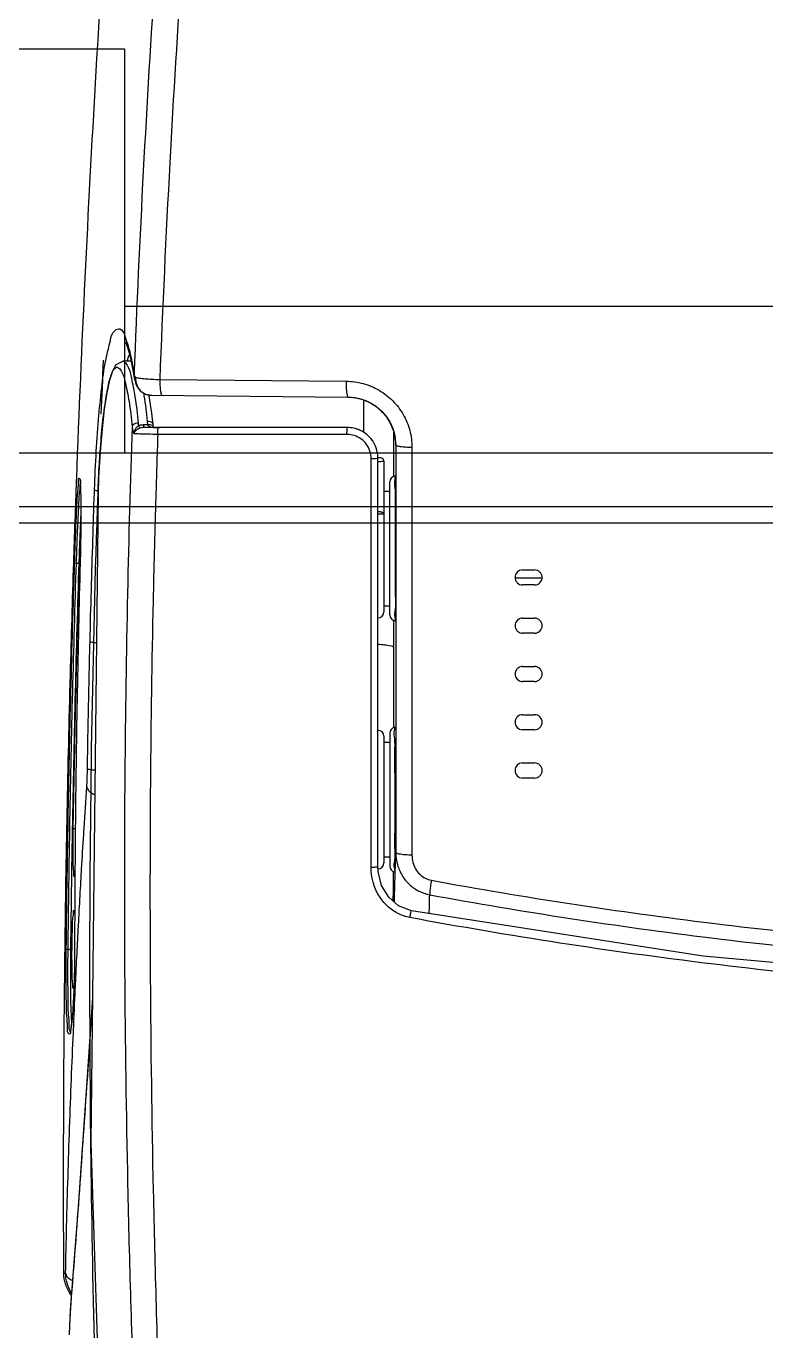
# Model space of a CAD drawing. Header units: millimetres. Extents: x 238075 to 303070, y -258150 to -205841.
# Drawn here: x 249551.3 to 249674, y -239091 to -238874.8 of the extents above; entities that cross this region are included whole.
import ezdxf

# ---------------------------------------------------------------- set-up
doc = ezdxf.new("R2010")
doc.units = ezdxf.units.MM
doc.header["$LTSCALE"] = 200
for name, color, linetype in [('L4', 4, 'Continuous'), ('아파트', 253, 'Continuous'), ('헤드반경1', 1, 'Continuous')]:
    doc.layers.add(name, color=color, linetype=linetype)

# ---------------------------------------------------------------- blocks, each defined once
blk = doc.blocks.new('A$C221D5E5E')
at = {"layer": '헤드반경1'}
blk.add_circle((0, 0), 2600, dxfattribs=at)

msp = doc.modelspace()

# ---------------------------------------------------------------- linework, layer by layer
at = {"layer": 'L4'}
for p, q in [((249487.64, -238878.57), (249567.64, -238878.57)), ((249567.64, -238878.57), (249567.64, -238945.57, 0)), ((249981.14, -238921.22), (249567.64, -238921.22)), ((249567.89, -238927.25), (249567.82, -238927.16)), ((249567.82, -238927.16), (249567.86, -238927.24)), ((249567.86, -238927.24), (249568.08, -238927.8)), ((249568.08, -238927.8), (249568.37, -238928.78)), ((249567.42, -238930.33), (249566.22, -238930.93)), ((249567.41, -238930.33), (249567.42, -238930.33)), ((249568.73, -238930.33), (249567.41, -238930.33)), ((249568.37, -238928.78), (249568.69, -238930.13)), ((249568.69, -238930.13), (249569.02, -238931.82)), ((249565.63, -238931.96), (249565.15, -238933.46)), ((249566.22, -238930.93), (249565.63, -238931.96)), ((249569.02, -238931.82), (249569.22, -238933.06)), ((249569.22, -238932.56), (249569.22, -238933.06)), ((249565.15, -238933.46), (249564.7, -238935.55)), ((249569.22, -238933.06), (249569.67, -238934.43)), ((249569.67, -238934.43), (249570.25, -238935.2)), ((249573.49, -238933.35), (249604.37, -238933.62)), ((249564.7, -238935.55), (249564.29, -238938.25)), ((249570.25, -238935.2), (249571.14, -238935.76)), ((249571.14, -238935.76), (249572.16, -238935.96)), ((249571.75, -238936.03), (249571.72, -238935.88)), ((249572.17, -238938.92), (249571.75, -238936.03)), ((249572.16, -238935.96), (249604.69, -238936.25)), ((249564.29, -238938.25), (249563.92, -238941.54)), ((249572.39, -238940.85), (249572.17, -238938.92)), ((249570.78, -238940.88), (249570.78, -238941.32)), ((249571.49, -238940.88), (249570.78, -238940.88)), ((249604.64, -238941.32), (249570.78, -238941.32)), ((249572.46, -238941.2), (249572.39, -238940.85)), ((249572.5, -238941.24), (249572.45, -238941.22)), ((249572.48, -238941.25), (249572.46, -238941.19)), ((249572.46, -238941.2), (249572.46, -238941.19)), ((249572.83, -238941.29), (249572.5, -238941.24)), ((249573.34, -238941.31), (249572.83, -238941.29)), ((249573.5, -238941.31), (249573.34, -238941.31)), ((249573.5, -238941.31), (249573.49, -238941.31)), ((249604.81, -238941.32), (249604.64, -238941.32)), ((249605.1, -238941.34), (249604.81, -238941.32)), ((249605.38, -238941.37), (249605.1, -238941.34)), ((249605.66, -238941.42), (249605.38, -238941.37)), ((249563.92, -238941.54), (249563.6, -238945.35)), ((249604.53, -238942.44), (249573.15, -238942.44)), ((249605.93, -238941.48), (249605.66, -238941.42)), ((249606.18, -238941.56), (249605.93, -238941.48)), ((249606.43, -238941.65), (249606.18, -238941.56)), ((249606.67, -238941.75), (249606.43, -238941.65)), ((249606.89, -238941.85), (249606.67, -238941.75)), ((249607.1, -238941.96), (249606.89, -238941.85)), ((249607.3, -238942.08), (249607.1, -238941.96)), ((249607.49, -238942.21), (249607.3, -238942.08)), ((249607.65, -238942.33), (249607.49, -238942.21)), ((249607.81, -238942.45), (249607.65, -238942.33)), ((249607.94, -238942.56), (249607.81, -238942.45)), ((249608.04, -238942.65), (249607.94, -238942.56)), ((249608.12, -238942.73), (249608.04, -238942.65)), ((249608.17, -238942.78), (249608.12, -238942.73)), ((249608.17, -238942.78), (249608.22, -238942.83)), ((249608.22, -238942.83), (249608.24, -238942.85)), ((250126.17, -238945.57, 0), (249435.37, -238945.57, 0)), ((249563.6, -238945.35), (249563.35, -238949.59)), ((249612.56, -238944.16), (249612.56, -238944.24)), ((249612.61, -238944.24), (249612.56, -238944.24)), ((249610.14, -238946.32), (249609.64, -238946.32)), ((249609.64, -239014.02), (249609.64, -238946.32)), ((249610.64, -238946.82), (249610.64, -238971.84)), ((249560.23, -238949.81), (249560.24, -238949.83)), ((249560.24, -238949.83), (249560.25, -238949.89)), ((249560.25, -238949.89), (249560.26, -238949.99)), ((249560.26, -238949.99), (249560.28, -238950.12)), ((249563.35, -238949.59), (249563.25, -238952.2)), ((249560.28, -238950.12), (249560.29, -238950.29)), ((249560.29, -238950.29), (249560.3, -238950.5)), ((249560.3, -238950.5), (249560.32, -238950.75)), ((249560.32, -238950.75), (249560.33, -238951.03)), ((249560.33, -238951.03), (249560.35, -238951.36)), ((249560.35, -238951.36), (249560.36, -238951.74)), ((249560.36, -238951.74), (249560.37, -238952.15)), ((249560.37, -238952.15), (249560.38, -238952.62)), ((249563.25, -238952.2), (249562.06, -239059.76)), ((249563.25, -238952.2), (249563.25, -238952.21)), ((249610.64, -238951.84), (249611.64, -238951.84)), ((249611.64, -238972.35), (249611.64, -238950.32)), ((249435.37, -238954.37), (250126.17, -238954.37)), ((249560.38, -238952.62), (249560.39, -238953.69)), ((249560.39, -238953.69), (249560.4, -238954.96)), ((249560.4, -238954.96), (249560.4, -238956.41)), ((249560.4, -238956.41), (249560.4, -238958.05)), ((250126.17, -238957.17), (249435.37, -238957.17)), ((249560.4, -238958.05), (249560.37, -238959.85)), ((249560.37, -238959.85), (249560.34, -238961.78)), ((249560.34, -238961.78), (249560.29, -238963.75)), ((249559.37, -238963.75), (249559.67, -238963.76)), ((249559.67, -238963.76), (249560.07, -238963.76)), ((249560.2, -238963.76), (249560.29, -238963.76)), ((249633.64, -238964.89), (249635.64, -238964.89)), ((249636.86, -238966.24), (249632.42, -238966.24)), ((249635.64, -238967.39), (249633.64, -238967.39)), ((249610.64, -238970.84), (249611.64, -238970.84)), ((249610.64, -238970.84), (249611.64, -238970.84)), ((249633.64, -238972.89), (249635.64, -238972.89)), ((249635.64, -238975.39), (249633.64, -238975.39)), ((249633.64, -238980.89), (249635.64, -238980.89)), ((249635.64, -238983.39), (249633.64, -238983.39)), ((249633.64, -238988.89), (249635.64, -238988.89)), ((249610.64, -238992.46), (249610.64, -239013.46)), ((249611.64, -238991.93), (249611.64, -239013.99)), ((249635.64, -238991.39), (249633.64, -238991.39)), ((249610.64, -238993.46), (249611.64, -238993.46)), ((249633.64, -238996.89), (249635.64, -238996.89)), ((249635.64, -238999.39), (249633.64, -238999.39)), ((249559.14, -239007.76), (249559.49, -239007.76)), ((249610.64, -239012.46), (249611.64, -239012.46)), ((249610.64, -239012.46), (249611.64, -239012.46)), ((249609.68, -239014.87), (249609.64, -239014.02)), ((249610.27, -239017.2), (249609.68, -239014.87)), ((249611.44, -239019.14), (249610.27, -239017.2)), ((249613.09, -239020.55), (249611.44, -239019.14)), ((249615.03, -239021.34), (249613.09, -239020.55)), ((249615.24, -239021.38), (249615.03, -239021.34)), ((249663.6, -239028.88), (249615.24, -239021.38)), ((249557.99, -239027.76), (249558.29, -239027.76)), ((249558.29, -239027.76), (249558.7, -239027.76)), ((249559.37, -239027.76), (249559.37, -239028.27)), ((249559.35, -239029.94), (249559.33, -239031.54)), ((249559.37, -239028.27), (249559.35, -239029.94)), ((249714.04, -239033.52), (249663.6, -239028.88)), ((249559.33, -239031.54), (249559.29, -239033.06)), ((249559.29, -239033.06), (249559.24, -239034.48)), ((249559.18, -239035.78), (249559.12, -239036.96)), ((249559.24, -239034.48), (249559.18, -239035.78)), ((249562.33, -239035.77), (249561.29, -239051.3)), ((249559.05, -239038), (249558.98, -239038.92)), ((249559.12, -239036.96), (249559.05, -239038)), ((249558.76, -239040.87), (249558.69, -239041.25)), ((249558.83, -239040.35), (249558.76, -239040.87)), ((249558.91, -239039.7), (249558.83, -239040.35)), ((249558.98, -239038.92), (249558.91, -239039.7)), ((249558.63, -239041.51), (249558.62, -239041.54)), ((249558.69, -239041.25), (249558.63, -239041.51)), ((249561.29, -239051.3), (249559.94, -239070.46)), ((249562.06, -239059.76), (249565.69, -239169.74)), ((249559.94, -239070.46), (249558.65, -239087.58)), ((249558.65, -239087.58), (249558.5, -239090.28)), ((249558.73, -239086.56), (249558.73, -239086.47)), ((249558.5, -239090.28), (249558.46, -239091.6))]:
    msp.add_line(p, q, dxfattribs=at)
for points in [[(249562.9, -238883.25), (249564.83, -238850.26), (249567.28, -238817.3), (249570.25, -238784.39)], [(249572.9, -238863.29), (249572.15, -238874.42), (249571.47, -238885.55), (249570.87, -238896.68)], [(249577.19, -238864.02), (249576.43, -238875.16), (249575.75, -238886.31), (249575.15, -238897.47)], [(249559.72, -238949.79), (249560.54, -238927.6), (249561.6, -238905.41), (249562.9, -238883.25)], [(249570.87, -238896.68), (249570.27, -238907.9), (249569.74, -238919.12), (249569.31, -238930.34)], [(249575.15, -238897.47), (249574.5, -238909.43), (249573.95, -238921.39), (249573.49, -238933.35)], [(249565.3, -238926.87), (249565.43, -238926.25), (249565.55, -238925.59), (249566.07, -238925.2)], [(249566.07, -238925.2), (249566.31, -238925.01), (249566.63, -238924.89), (249566.88, -238924.94)], [(249566.88, -238924.94), (249567.31, -238925.02), (249567.52, -238925.6), (249567.71, -238926.12)], [(249567.71, -238926.12), (249568.05, -238927.09), (249568.28, -238927.83), (249568.5, -238928.71)], [(249564.58, -238929.89), (249564.79, -238928.89), (249565.07, -238927.92), (249565.3, -238926.87)], [(249563.8, -238939.11), (249563.92, -238936.13), (249564.04, -238933.14), (249564.16, -238930.16)], [(249563.94, -238934.09), (249564.1, -238932.68), (249564.28, -238931.25), (249564.58, -238929.89)], [(249567.42, -238930.33), (249567.71, -238930.38), (249567.91, -238930.69), (249568.07, -238930.94)], [(249568.1, -238930.33), (249568.15, -238930.14), (249568.2, -238929.95), (249568.25, -238929.76)], [(249568.25, -238929.76), (249568.3, -238929.59), (249568.34, -238929.42), (249568.39, -238929.25)], [(249568.5, -238928.71), (249568.61, -238929.16), (249568.71, -238929.61), (249568.8, -238930.07)], [(249568.8, -238930.07), (249568.81, -238930.16), (249568.83, -238930.25), (249568.85, -238930.34)], [(249568.85, -238930.34), (249568.99, -238931.07), (249569.11, -238931.81), (249569.22, -238932.56)], [(249569.31, -238930.34), (249569.28, -238931.08), (249569.25, -238931.82), (249569.22, -238932.56)], [(249565, -238934.17), (249565.16, -238933.45), (249565.34, -238932.73), (249565.66, -238932.08)], [(249565.66, -238932.08), (249565.82, -238931.77), (249566.02, -238931.31), (249566.37, -238931.3)], [(249566.37, -238931.3), (249566.43, -238931.3), (249566.49, -238931.32), (249566.54, -238931.34)], [(249566.54, -238931.34), (249566.77, -238931.46), (249566.94, -238931.68), (249567.08, -238931.9)], [(249567.08, -238931.9), (249567.46, -238932.46), (249567.62, -238933.15), (249567.77, -238933.82)], [(249568.07, -238930.94), (249568.46, -238931.54), (249568.63, -238932.26), (249568.76, -238932.95)], [(249569.22, -238932.56), (249569.25, -238932.63), (249569.28, -238932.71), (249569.33, -238932.78)], [(249563.4, -238939.29), (249563.55, -238937.55), (249563.73, -238935.83), (249563.94, -238934.09)], [(249564.41, -238937.46), (249564.57, -238936.36), (249564.76, -238935.26), (249565, -238934.17)], [(249567.77, -238933.82), (249568, -238934.88), (249568.22, -238935.92), (249568.39, -238936.97)], [(249568.76, -238932.95), (249568.77, -238933.02), (249568.78, -238933.08), (249568.8, -238933.14)], [(249568.8, -238933.14), (249568.88, -238933.61), (249568.98, -238934.08), (249569.07, -238934.55)], [(249569.07, -238934.55), (249569.18, -238935.11), (249569.29, -238935.67), (249569.38, -238936.23)], [(249569.33, -238932.78), (249569.36, -238932.83), (249569.39, -238932.87), (249569.42, -238932.91)], [(249569.42, -238932.91), (249569.44, -238932.94), (249569.47, -238932.97), (249569.49, -238933)], [(249569.49, -238933), (249569.47, -238933.11), (249569.45, -238933.22), (249569.44, -238933.34)], [(249569.44, -238933.34), (249569.44, -238933.44), (249569.44, -238933.54), (249569.45, -238933.64)], [(249569.45, -238933.64), (249569.45, -238933.74), (249569.47, -238933.83), (249569.49, -238933.93)], [(249569.49, -238933), (249569.48, -238933.13), (249569.48, -238933.25), (249569.49, -238933.38)], [(249569.49, -238933), (249569.7, -238933.05), (249569.92, -238933.08), (249570.14, -238933.11)], [(249569.49, -238933.38), (249569.5, -238933.5), (249569.51, -238933.61), (249569.53, -238933.72)], [(249569.49, -238933.93), (249569.51, -238934.03), (249569.54, -238934.12), (249569.57, -238934.21)], [(249569.53, -238933.72), (249569.55, -238933.84), (249569.57, -238933.95), (249569.61, -238934.06)], [(249569.57, -238934.21), (249569.6, -238934.29), (249569.63, -238934.36), (249569.67, -238934.43)], [(249569.61, -238934.06), (249569.64, -238934.17), (249569.68, -238934.27), (249569.73, -238934.38)], [(249569.73, -238934.38), (249569.77, -238934.48), (249569.83, -238934.59), (249569.89, -238934.68)], [(249569.89, -238934.68), (249569.94, -238934.78), (249570.01, -238934.87), (249570.08, -238934.96)], [(249570.14, -238933.11), (249570.44, -238933.15), (249570.75, -238933.18), (249571.06, -238933.21)], [(249571.06, -238933.21), (249571.44, -238933.24), (249571.83, -238933.27), (249572.21, -238933.29)], [(249572.21, -238933.29), (249572.63, -238933.31), (249573.06, -238933.33), (249573.49, -238933.35)], [(249573.49, -238933.35), (249573.49, -238933.69), (249573.5, -238934.03), (249573.52, -238934.38)], [(249573.52, -238934.38), (249573.54, -238934.66), (249573.57, -238934.96), (249573.6, -238935.22)], [(249604.37, -238933.62), (249605.33, -238933.63), (249606.29, -238933.76), (249607.22, -238934.02)], [(249604.37, -238933.62), (249604.38, -238933.96), (249604.39, -238934.3), (249604.4, -238934.65)], [(249604.4, -238934.65), (249604.42, -238934.94), (249604.44, -238935.23), (249604.47, -238935.5)], [(249607.22, -238934.02), (249608.14, -238934.27), (249609.03, -238934.65), (249609.85, -238935.13)], [(249568.39, -238936.97), (249568.62, -238938.34), (249568.77, -238939.74), (249568.91, -238941.13)], [(249569.38, -238936.23), (249569.62, -238937.66), (249569.76, -238939.12), (249569.89, -238940.57)], [(249570.08, -238934.96), (249570.15, -238935.05), (249570.22, -238935.13), (249570.3, -238935.21)], [(249570.3, -238935.21), (249570.38, -238935.29), (249570.47, -238935.36), (249570.56, -238935.43)], [(249570.56, -238935.43), (249570.65, -238935.5), (249570.74, -238935.56), (249570.84, -238935.61)], [(249570.78, -238935.53), (249570.81, -238935.7), (249570.84, -238935.87), (249570.87, -238936.03)], [(249570.84, -238935.61), (249570.94, -238935.67), (249571.05, -238935.72), (249571.15, -238935.76)], [(249570.87, -238936.03), (249571.11, -238937.44), (249571.25, -238938.87), (249571.39, -238940.29)], [(249571.15, -238935.76), (249571.26, -238935.81), (249571.37, -238935.84), (249571.48, -238935.87)], [(249571.48, -238935.87), (249571.59, -238935.9), (249571.7, -238935.92), (249571.81, -238935.94)], [(249571.81, -238935.94), (249571.93, -238935.95), (249572.04, -238935.96), (249572.16, -238935.96)], [(249573.6, -238935.22), (249573.63, -238935.4), (249573.66, -238935.56), (249573.72, -238935.78)], [(249573.72, -238935.78), (249573.75, -238935.87), (249573.78, -238935.98), (249573.86, -238935.98)], [(249604.47, -238935.5), (249604.49, -238935.67), (249604.52, -238935.82), (249604.57, -238936.05)], [(249604.57, -238936.05), (249604.59, -238936.14), (249604.61, -238936.25), (249604.69, -238936.25)], [(249604.69, -238936.25), (249605.38, -238936.25), (249606.08, -238936.35), (249606.75, -238936.54)], [(249604.74, -238936.25), (249605.1, -238936.26), (249605.45, -238936.29), (249605.8, -238936.34)], [(249605.8, -238936.34), (249606.02, -238936.38), (249606.24, -238936.42), (249606.46, -238936.47)], [(249606.46, -238936.47), (249606.63, -238936.51), (249606.81, -238936.56), (249606.98, -238936.62)], [(249606.75, -238936.54), (249607.42, -238936.72), (249608.07, -238936.99), (249608.66, -238937.34)], [(249606.98, -238936.62), (249607.45, -238936.77), (249607.91, -238936.96), (249608.35, -238937.19)], [(249607.3, -238936.75), (249607.29, -238936.94), (249607.29, -238937.12), (249607.29, -238937.31)], [(249609.85, -238935.13), (249610.68, -238935.61), (249611.44, -238936.2), (249612.11, -238936.87)], [(249612.11, -238936.87), (249612.78, -238937.55), (249613.36, -238938.31), (249613.84, -238939.14)], [(249563.91, -238941.7), (249564.04, -238940.28), (249564.19, -238938.87), (249564.41, -238937.46)], [(249607.29, -238937.31), (249607.28, -238938.79), (249607.28, -238940.26), (249607.27, -238941.74)], [(249608.35, -238937.19), (249608.37, -238937.21), (249608.4, -238937.22), (249608.43, -238937.23)], [(249608.43, -238937.23), (249608.7, -238937.38), (249608.97, -238937.55), (249609.22, -238937.73)], [(249608.66, -238937.34), (249608.86, -238937.46), (249609.05, -238937.58), (249609.24, -238937.71)], [(249609.22, -238937.73), (249609.36, -238937.83), (249609.5, -238937.94), (249609.64, -238938.05)], [(249609.24, -238937.71), (249609.46, -238937.87), (249609.67, -238938.04), (249609.88, -238938.22)], [(249609.64, -238938.05), (249609.71, -238938.11), (249609.79, -238938.18), (249609.86, -238938.24)], [(249609.86, -238938.24), (249610.14, -238938.49), (249610.41, -238938.76), (249610.65, -238939.04)], [(249609.88, -238938.22), (249610.02, -238938.34), (249610.16, -238938.47), (249610.3, -238938.61)], [(249610.3, -238938.61), (249610.78, -238939.1), (249611.21, -238939.65), (249611.55, -238940.25)], [(249610.65, -238939.04), (249610.69, -238939.09), (249610.74, -238939.15), (249610.78, -238939.2)], [(249610.78, -238939.2), (249610.86, -238939.29), (249610.93, -238939.38), (249611, -238939.48)], [(249613.84, -238939.14), (249614.31, -238939.96), (249614.68, -238940.85), (249614.93, -238941.77)], [(249562.97, -238945.22), (249563.08, -238943.24), (249563.22, -238941.26), (249563.4, -238939.29)], [(249568.91, -238941.13), (249568.59, -238950.35), (249568.34, -238959.57), (249568.14, -238968.8)], [(249569.08, -238940.87), (249569, -238940.94), (249568.93, -238941.03), (249568.91, -238941.13)], [(249568.91, -238941.13), (249568.93, -238941.35), (249568.97, -238941.56), (249569.02, -238941.76)], [(249569.44, -238940.66), (249569.31, -238940.71), (249569.18, -238940.77), (249569.08, -238940.87)], [(249569.89, -238940.57), (249569.74, -238940.58), (249569.58, -238940.61), (249569.44, -238940.66)], [(249569.66, -238941.26), (249569.61, -238941.31), (249569.56, -238941.37), (249569.52, -238941.43)], [(249569.8, -238941.12), (249569.75, -238941.16), (249569.7, -238941.21), (249569.66, -238941.26)], [(249569.95, -238941.01), (249569.9, -238941.04), (249569.85, -238941.08), (249569.8, -238941.12)], [(249569.89, -238940.57), (249569.9, -238940.64), (249569.91, -238940.72), (249569.92, -238940.79)], [(249569.92, -238940.79), (249569.93, -238940.86), (249569.94, -238940.94), (249569.95, -238941.01)], [(249570.14, -238940.96), (249570.08, -238940.97), (249570.01, -238940.99), (249569.95, -238941.01)], [(249569.95, -238941.01), (249569.98, -238941.07), (249570.02, -238941.13), (249570.06, -238941.19)], [(249570.06, -238941.19), (249570.11, -238941.27), (249570.16, -238941.35), (249570.24, -238941.38)], [(249570.24, -238941.38), (249570.18, -238941.4), (249570.12, -238941.42), (249570.06, -238941.45)], [(249570.34, -238940.92), (249570.27, -238940.93), (249570.2, -238940.94), (249570.14, -238940.96)], [(249570.62, -238941.32), (249570.49, -238941.33), (249570.37, -238941.34), (249570.24, -238941.38)], [(249570.55, -238940.89), (249570.48, -238940.9), (249570.41, -238940.91), (249570.34, -238940.92)], [(249570.78, -238940.88), (249570.7, -238940.88), (249570.63, -238940.89), (249570.55, -238940.89)], [(249570.78, -238941.32), (249570.73, -238941.32), (249570.67, -238941.32), (249570.62, -238941.32)], [(249571.92, -238940.35), (249571.75, -238940.3), (249571.57, -238940.28), (249571.39, -238940.29)], [(249571.39, -238940.29), (249571.4, -238940.39), (249571.41, -238940.49), (249571.43, -238940.59)], [(249571.43, -238940.59), (249571.45, -238940.69), (249571.47, -238940.79), (249571.49, -238940.88)], [(249572.06, -238940.89), (249571.87, -238940.85), (249571.68, -238940.85), (249571.49, -238940.88)], [(249571.49, -238940.88), (249571.53, -238940.96), (249571.59, -238941.02), (249571.65, -238941.07)], [(249571.65, -238941.07), (249571.69, -238941.1), (249571.73, -238941.12), (249571.78, -238941.14)], [(249571.78, -238941.14), (249571.83, -238941.16), (249571.88, -238941.18), (249571.94, -238941.2)], [(249572.29, -238940.57), (249572.2, -238940.46), (249572.06, -238940.39), (249571.92, -238940.35)], [(249571.94, -238941.2), (249572.01, -238941.22), (249572.08, -238941.23), (249572.15, -238941.25)], [(249572.41, -238941.1), (249572.34, -238940.98), (249572.19, -238940.92), (249572.06, -238940.89)], [(249572.15, -238941.25), (249572.23, -238941.26), (249572.32, -238941.27), (249572.4, -238941.28)], [(249572.38, -238940.78), (249572.37, -238940.71), (249572.34, -238940.63), (249572.29, -238940.57)], [(249572.4, -238941.28), (249572.5, -238941.29), (249572.6, -238941.29), (249572.71, -238941.3)], [(249572.45, -238941.19), (249572.44, -238941.16), (249572.43, -238941.13), (249572.41, -238941.1)], [(249572.71, -238941.3), (249572.83, -238941.3), (249572.95, -238941.31), (249573.07, -238941.31)], [(249573.07, -238941.31), (249573.21, -238941.31), (249573.35, -238941.31), (249573.48, -238941.32)], [(249573.22, -238941.47), (249573.22, -238941.41), (249573.23, -238941.32), (249573.29, -238941.32)], [(249604.58, -238941.47), (249604.58, -238941.4), (249604.58, -238941.32), (249604.64, -238941.32)], [(249609.64, -238946.32), (249609.64, -238943.55), (249607.4, -238941.32), (249604.64, -238941.32)], [(249611, -238939.48), (249611.27, -238939.84), (249611.51, -238940.23), (249611.71, -238940.64)], [(249611.55, -238940.25), (249611.9, -238940.86), (249612.16, -238941.5), (249612.34, -238942.17)], [(249611.71, -238940.64), (249611.98, -238941.18), (249612.19, -238941.75), (249612.33, -238942.34)], [(249563.53, -238946.48), (249563.63, -238944.89), (249563.76, -238943.29), (249563.91, -238941.7)], [(249569.02, -238941.76), (249569.07, -238941.96), (249569.13, -238942.15), (249569.2, -238942.34)], [(249569.23, -238942.1), (249569.21, -238942.18), (249569.2, -238942.25), (249569.2, -238942.33)], [(249569.27, -238942.16), (249569.24, -238942.22), (249569.22, -238942.28), (249569.2, -238942.34)], [(249570.13, -238942.38), (249569.82, -238942.37), (249569.51, -238942.36), (249569.2, -238942.34)], [(249569.3, -238941.86), (249569.27, -238941.94), (249569.25, -238942.02), (249569.23, -238942.1)], [(249569.39, -238941.98), (249569.34, -238942.04), (249569.31, -238942.1), (249569.27, -238942.16)], [(249569.4, -238941.63), (249569.36, -238941.71), (249569.33, -238941.78), (249569.3, -238941.86)], [(249569.53, -238941.82), (249569.48, -238941.87), (249569.43, -238941.92), (249569.39, -238941.98)], [(249569.52, -238941.43), (249569.48, -238941.5), (249569.43, -238941.56), (249569.4, -238941.63)], [(249569.7, -238941.67), (249569.64, -238941.71), (249569.58, -238941.76), (249569.53, -238941.82)], [(249569.88, -238941.54), (249569.81, -238941.58), (249569.75, -238941.62), (249569.7, -238941.67)], [(249570.06, -238941.45), (249570, -238941.48), (249569.94, -238941.51), (249569.88, -238941.54)], [(249571.51, -238942.42), (249571.05, -238942.41), (249570.59, -238942.4), (249570.13, -238942.38)], [(249573.15, -238942.44), (249572.61, -238942.44), (249572.06, -238942.43), (249571.51, -238942.42)], [(249573.15, -238942.44), (249573.04, -238945.89), (249572.93, -238949.33), (249572.83, -238952.77)], [(249573.15, -238942.44), (249573.15, -238942.26), (249573.15, -238942.07), (249573.17, -238941.89)], [(249573.17, -238941.89), (249573.18, -238941.75), (249573.2, -238941.61), (249573.22, -238941.47)], [(249604.53, -238942.44), (249604.52, -238942.26), (249604.52, -238942.06), (249604.54, -238941.89)], [(249605.76, -238942.64), (249605.37, -238942.51), (249604.94, -238942.44), (249604.53, -238942.44)], [(249604.54, -238941.89), (249604.55, -238941.76), (249604.57, -238941.65), (249604.58, -238941.47)], [(249606.88, -238943.21), (249606.54, -238942.96), (249606.16, -238942.77), (249605.76, -238942.64)], [(249607.76, -238944.09), (249607.52, -238943.75), (249607.22, -238943.45), (249606.88, -238943.21)], [(249607.27, -238941.74), (249607.27, -238941.85), (249607.27, -238941.96), (249607.27, -238942.07)], [(249612.24, -238942.08), (249612.24, -238942.72), (249612.23, -238943.36), (249612.23, -238944)], [(249612.33, -238942.34), (249612.48, -238942.96), (249612.56, -238943.6), (249612.56, -238944.24)], [(249612.34, -238942.17), (249612.52, -238942.84), (249612.61, -238943.54), (249612.61, -238944.24)], [(249614.93, -238941.77), (249615.17, -238942.7), (249615.3, -238943.66), (249615.3, -238944.62)], [(249562.67, -238951.59), (249562.75, -238949.47), (249562.85, -238947.34), (249562.97, -238945.22)], [(249608.33, -238945.2), (249608.2, -238944.81), (249608.01, -238944.43), (249607.76, -238944.09)], [(249608.53, -238946.44), (249608.53, -238946.02), (249608.46, -238945.6), (249608.33, -238945.2)], [(249612.23, -238944), (249612.23, -238945.37), (249612.22, -238946.75), (249612.22, -238948.12)], [(249612.82, -238944.37), (249612.73, -238944.35), (249612.62, -238944.32), (249612.61, -238944.24)], [(249612.61, -238944.24), (249612.61, -238955.25), (249612.61, -238966.26), (249612.61, -238977.27)], [(249613.39, -238944.49), (249613.21, -238944.47), (249613.05, -238944.43), (249612.82, -238944.37)], [(249614.26, -238944.58), (249613.96, -238944.56), (249613.66, -238944.53), (249613.39, -238944.49)], [(249615.3, -238944.62), (249614.95, -238944.61), (249614.61, -238944.6), (249614.26, -238944.58)], [(249615.3, -238944.62), (249615.3, -238955.63), (249615.3, -238966.65), (249615.3, -238977.66)], [(249563.25, -238952.21), (249563.31, -238950.55), (249563.38, -238948.89), (249563.48, -238947.23)], [(249563.48, -238947.23), (249563.49, -238947.07), (249563.5, -238946.9), (249563.51, -238946.74)], [(249563.51, -238946.74), (249563.52, -238946.65), (249563.53, -238946.57), (249563.53, -238946.48)], [(249608.53, -238946.44), (249608.71, -238946.45), (249608.91, -238946.45), (249609.07, -238946.43)], [(249608.53, -238968.7), (249608.53, -238961.28), (249608.53, -238953.86), (249608.53, -238946.44)], [(249609.07, -238946.43), (249609.2, -238946.42), (249609.31, -238946.4), (249609.49, -238946.38)], [(249609.49, -238946.38), (249609.56, -238946.38), (249609.64, -238946.37), (249609.64, -238946.32)], [(249609.97, -238946.98), (249609.86, -238946.98), (249609.75, -238946.99), (249609.64, -238946.99)], [(249610.23, -238946.95), (249610.14, -238946.96), (249610.06, -238946.97), (249609.97, -238946.98)], [(249610.64, -238946.82), (249610.64, -238946.54), (249610.41, -238946.32), (249610.14, -238946.32)], [(249610.43, -238946.92), (249610.37, -238946.93), (249610.3, -238946.94), (249610.23, -238946.95)], [(249610.55, -238946.89), (249610.5, -238946.9), (249610.47, -238946.91), (249610.43, -238946.92)], [(249610.64, -238946.82), (249610.64, -238946.85), (249610.59, -238946.87), (249610.55, -238946.89)], [(249559.23, -238963.71), (249559.38, -238959.12), (249559.54, -238954.52), (249559.71, -238949.93)], [(249559.71, -238949.93), (249559.71, -238949.88), (249559.72, -238949.83), (249559.72, -238949.79)], [(249560.02, -238950.45), (249560.02, -238950.2), (249559.98, -238949.6), (249560.14, -238949.71)], [(249560.14, -238949.71), (249560.17, -238949.73), (249560.21, -238949.78), (249560.23, -238949.81)], [(249560.23, -238949.81), (249560.24, -238949.82), (249560.24, -238949.82), (249560.24, -238949.83)], [(249560.24, -238949.83), (249560.42, -238950.1), (249560.36, -238950.48), (249560.32, -238950.81)], [(249612.47, -238949.34), (249611.99, -238949.42), (249611.64, -238949.83), (249611.64, -238950.32)], [(249612.22, -238948.12), (249612.22, -238948.53), (249612.22, -238948.93), (249612.22, -238949.34)], [(249612.22, -238949.34), (249612.22, -238949.37), (249612.22, -238949.4), (249612.22, -238949.43)], [(249612.53, -238951.24), (249612.47, -238950.83), (249612.36, -238950.48), (249612.5, -238949.82)], [(249612.5, -238949.82), (249612.55, -238949.6), (249612.64, -238949.34), (249612.47, -238949.34)], [(249559.76, -238954.21), (249559.79, -238953.47), (249559.82, -238952.73), (249559.89, -238951.98)], [(249559.89, -238951.98), (249559.95, -238951.47), (249560.03, -238950.96), (249560.02, -238950.45)], [(249560.19, -238952.25), (249560.25, -238951.74), (249560.33, -238951.25), (249560.32, -238950.74)], [(249560.32, -238950.81), (249560.26, -238951.4), (249560.34, -238951.99), (249560.38, -238952.59)], [(249561.91, -239031.82), (249561.91, -239005.28), (249562.34, -238978.73), (249563.25, -238952.21)], [(249562.4, -238959.93), (249562.48, -238957.34), (249562.56, -238954.76), (249562.65, -238952.18)], [(249562.65, -238952.18), (249562.66, -238951.98), (249562.67, -238951.78), (249562.67, -238951.59)], [(249562.67, -238951.59), (249562.74, -238951.67), (249562.86, -238951.69), (249562.97, -238951.71)], [(249562.97, -238951.71), (249563.07, -238951.73), (249563.17, -238951.75), (249563.27, -238951.77)], [(249612.56, -238953.48), (249612.58, -238952.7), (249612.63, -238951.89), (249612.53, -238951.24)], [(249559.62, -238957.02), (249559.67, -238956.09), (249559.72, -238955.15), (249559.76, -238954.21)], [(249560.06, -238954.43), (249560.09, -238953.7), (249560.12, -238952.97), (249560.19, -238952.25)], [(249560.38, -238952.59), (249560.43, -238953.41), (249560.41, -238954.23), (249560.4, -238955.06)], [(249572.82, -238952.89), (249572.75, -238955.5), (249572.67, -238958.11), (249572.61, -238960.72)], [(249572.83, -238952.77), (249572.82, -238952.81), (249572.82, -238952.85), (249572.82, -238952.89)], [(249612.58, -238956.35), (249612.56, -238955.4), (249612.53, -238954.47), (249612.56, -238953.48)], [(249559.92, -238957.18), (249559.95, -238956.69), (249559.97, -238956.21), (249560, -238955.73)], [(249560, -238955.73), (249560.02, -238955.29), (249560.04, -238954.86), (249560.06, -238954.43)], [(249560.4, -238955.52), (249560.38, -238955.96), (249560.36, -238956.4), (249560.34, -238956.84)], [(249560.4, -238955.06), (249560.4, -238955.29), (249560.4, -238955.53), (249560.4, -238955.76)], [(249560.4, -238955.76), (249560.4, -238956.51), (249560.4, -238957.25), (249560.4, -238958)], [(249609.77, -238955.27), (249609.73, -238955.27), (249609.68, -238955.26), (249609.64, -238955.26)], [(249609.77, -238955.68), (249609.72, -238955.68), (249609.68, -238955.68), (249609.64, -238955.68)], [(249609.89, -238955.27), (249609.85, -238955.27), (249609.81, -238955.27), (249609.77, -238955.27)], [(249609.89, -238955.68), (249609.85, -238955.68), (249609.81, -238955.68), (249609.77, -238955.68)], [(249610.01, -238955.29), (249609.97, -238955.28), (249609.93, -238955.28), (249609.89, -238955.27)], [(249610.01, -238955.68), (249609.97, -238955.68), (249609.93, -238955.68), (249609.89, -238955.68)], [(249610.13, -238955.3), (249610.09, -238955.3), (249610.05, -238955.29), (249610.01, -238955.29)], [(249610.13, -238955.67), (249610.09, -238955.67), (249610.05, -238955.67), (249610.01, -238955.68)], [(249610.24, -238955.33), (249610.21, -238955.32), (249610.17, -238955.31), (249610.13, -238955.3)], [(249610.24, -238955.66), (249610.21, -238955.67), (249610.17, -238955.67), (249610.13, -238955.67)], [(249610.35, -238955.36), (249610.31, -238955.35), (249610.28, -238955.34), (249610.24, -238955.33)], [(249610.35, -238955.66), (249610.32, -238955.66), (249610.28, -238955.66), (249610.24, -238955.66)], [(249610.44, -238955.39), (249610.41, -238955.38), (249610.38, -238955.37), (249610.35, -238955.36)], [(249610.52, -238955.64), (249610.45, -238955.64), (249610.4, -238955.65), (249610.35, -238955.66)], [(249610.58, -238955.48), (249610.54, -238955.44), (249610.49, -238955.41), (249610.44, -238955.39)], [(249610.64, -238955.6), (249610.64, -238955.64), (249610.57, -238955.64), (249610.52, -238955.64)], [(249610.64, -238955.6), (249610.64, -238955.55), (249610.61, -238955.51), (249610.58, -238955.48)], [(249612.59, -238959.63), (249612.59, -238958.53), (249612.59, -238957.43), (249612.58, -238956.35)], [(249559.49, -238960.27), (249559.53, -238959.18), (249559.57, -238958.1), (249559.62, -238957.02)], [(249559.79, -238960.35), (249559.83, -238959.29), (249559.87, -238958.23), (249559.92, -238957.18)], [(249560.34, -238956.84), (249560.29, -238957.95), (249560.24, -238959.06), (249560.2, -238960.17)], [(249560.4, -238958), (249560.39, -238958.99), (249560.37, -238959.99), (249560.36, -238960.98)], [(249559.37, -238963.75), (249559.41, -238962.59), (249559.45, -238961.43), (249559.49, -238960.27)], [(249559.67, -238963.76), (249559.71, -238962.62), (249559.75, -238961.49), (249559.79, -238960.35)], [(249560.2, -238960.17), (249560.15, -238961.36), (249560.11, -238962.56), (249560.07, -238963.76)], [(249560.28, -238961.3), (249560.31, -238960.55), (249560.34, -238959.8), (249560.38, -238959.05)], [(249562.15, -238968.31), (249562.23, -238965.52), (249562.31, -238962.72), (249562.4, -238959.93)], [(249572.6, -238960.81), (249572.59, -238961.14), (249572.59, -238961.48), (249572.58, -238961.82)], [(249572.61, -238960.72), (249572.61, -238960.75), (249572.6, -238960.78), (249572.6, -238960.81)], [(249612.59, -238963.04), (249612.59, -238961.9), (249612.59, -238960.77), (249612.59, -238959.63)], [(249560.2, -238963.76), (249560.22, -238962.94), (249560.25, -238962.12), (249560.28, -238961.3)], [(249560.36, -238960.98), (249560.34, -238961.86), (249560.32, -238962.74), (249560.3, -238963.62)], [(249572.58, -238961.91), (249572.51, -238964.62), (249572.44, -238967.34), (249572.38, -238970.05)], [(249572.58, -238961.82), (249572.58, -238961.85), (249572.58, -238961.88), (249572.58, -238961.91)], [(249558.68, -238982.31), (249558.84, -238976.11), (249559.03, -238969.91), (249559.23, -238963.71)], [(249558.76, -238985.1), (249558.94, -238977.98), (249559.14, -238970.87), (249559.37, -238963.75)], [(249559.06, -238985.1), (249559.24, -238977.99), (249559.44, -238970.87), (249559.67, -238963.76)], [(249560.07, -238963.76), (249559.85, -238970.87), (249559.64, -238977.99), (249559.46, -238985.1)], [(249559.77, -238978.43), (249559.9, -238973.54), (249560.04, -238968.65), (249560.2, -238963.76)], [(249560.29, -238963.75), (249560.1, -238970.86), (249559.94, -238977.98), (249559.81, -238985.09)], [(249560.3, -238963.62), (249560.3, -238963.66), (249560.29, -238963.71), (249560.29, -238963.75)], [(249612.59, -238966.32), (249612.6, -238965.24), (249612.6, -238964.14), (249612.59, -238963.04)], [(249633.64, -238964.89), (249632.95, -238964.89), (249632.39, -238965.45), (249632.39, -238966.14)], [(249636.89, -238966.14), (249636.89, -238965.45), (249636.33, -238964.89), (249635.64, -238964.89)], [(249612.58, -238969.19), (249612.55, -238968.2), (249612.58, -238967.27), (249612.59, -238966.32)], [(249632.39, -238966.14), (249632.39, -238966.83), (249632.95, -238967.39), (249633.64, -238967.39)], [(249635.64, -238967.39), (249636.33, -238967.39), (249636.89, -238966.83), (249636.89, -238966.14)], [(249561.93, -238976.74), (249561.99, -238973.93), (249562.07, -238971.12), (249562.15, -238968.31)], [(249568.14, -238968.8), (249567.92, -238978.8), (249567.78, -238988.8), (249567.7, -238998.81)], [(249608.53, -238978.54), (249608.53, -238975.26), (249608.53, -238971.98), (249608.53, -238968.7)], [(249612.56, -238971.43), (249612.65, -238970.78), (249612.6, -238969.97), (249612.58, -238969.19)], [(249572.38, -238970.05), (249572.17, -238980.03), (249572.02, -238990.01), (249571.94, -238999.99)], [(249612.53, -238972.85), (249612.38, -238972.2), (249612.5, -238971.85), (249612.56, -238971.43)], [(249609.64, -238972.84), (249610.19, -238972.84), (249610.64, -238972.39), (249610.64, -238971.84)], [(249611.64, -238972.35), (249611.64, -238972.85), (249612.01, -238973.27), (249612.5, -238973.34)], [(249612.22, -238973.23), (249612.22, -238973.27), (249612.22, -238973.3), (249612.22, -238973.34)], [(249612.22, -238973.34), (249612.22, -238974.78), (249612.22, -238976.22), (249612.22, -238977.66)], [(249612.5, -238973.34), (249612.66, -238973.34), (249612.58, -238973.08), (249612.53, -238972.85)], [(249633.64, -238972.89), (249632.95, -238972.89), (249632.39, -238973.45), (249632.39, -238974.14)], [(249636.89, -238974.14), (249636.89, -238973.45), (249636.33, -238972.89), (249635.64, -238972.89)], [(249632.39, -238974.14), (249632.39, -238974.83), (249632.95, -238975.39), (249633.64, -238975.39)], [(249635.64, -238975.39), (249636.33, -238975.39), (249636.89, -238974.83), (249636.89, -238974.14)], [(249561.76, -238983.73), (249561.81, -238981.4), (249561.87, -238979.07), (249561.93, -238976.74)], [(249561.93, -238976.74), (249561.99, -238976.82), (249562.11, -238976.84), (249562.22, -238976.86)], [(249562.22, -238976.86), (249562.45, -238976.89), (249562.65, -238976.93), (249562.87, -238976.97)], [(249562.87, -238976.97), (249562.91, -238976.97), (249562.94, -238976.98), (249562.97, -238976.98)], [(249609.64, -238977.2), (249610.02, -238977.21), (249610.42, -238977.24), (249610.77, -238977.29)], [(249610.77, -238977.29), (249611.1, -238977.33), (249611.4, -238977.39), (249611.84, -238977.46)], [(249611.84, -238977.46), (249612.02, -238977.49), (249612.22, -238977.52), (249612.22, -238977.66)], [(249612.22, -238977.66), (249612.22, -238979.91), (249612.22, -238982.16), (249612.22, -238984.41)], [(249612.61, -238977.27), (249612.61, -238988.76), (249612.61, -239000.26), (249612.61, -239011.76)], [(249615.3, -238977.66), (249615.3, -238989.16), (249615.3, -239000.67), (249615.3, -239012.17)], [(249559.42, -238993.1), (249559.52, -238988.21), (249559.64, -238983.32), (249559.77, -238978.43)], [(249608.53, -238979.04), (249608.53, -238978.87), (249608.53, -238978.7), (249608.53, -238978.54)], [(249608.53, -238991.27), (249608.53, -238987.19), (249608.53, -238983.11), (249608.53, -238979.04)], [(249557.78, -239027.74), (249557.97, -239012.6), (249558.27, -238997.45), (249558.68, -238982.31)], [(249633.64, -238980.89), (249632.95, -238980.89), (249632.39, -238981.45), (249632.39, -238982.14)], [(249632.39, -238982.14), (249632.39, -238982.83), (249632.95, -238983.39), (249633.64, -238983.39)], [(249636.89, -238982.14), (249636.89, -238981.45), (249636.33, -238980.89), (249635.64, -238980.89)], [(249635.64, -238983.39), (249636.33, -238983.39), (249636.89, -238982.83), (249636.89, -238982.14)], [(249561.62, -238990.76), (249561.67, -238988.42), (249561.71, -238986.08), (249561.76, -238983.73)], [(249612.22, -238984.41), (249612.22, -238986.6), (249612.22, -238988.78), (249612.22, -238990.96)], [(249558.3, -239006.43), (249558.43, -238999.32), (249558.58, -238992.21), (249558.76, -238985.1)], [(249558.6, -239006.44), (249558.73, -238999.32), (249558.88, -238992.21), (249559.06, -238985.1)], [(249559.46, -238985.1), (249559.29, -238992.21), (249559.13, -238999.33), (249559.01, -239006.44)], [(249559.81, -238985.09), (249559.67, -238992.2), (249559.57, -238999.31), (249559.5, -239006.43)], [(249633.64, -238988.89), (249632.95, -238988.89), (249632.39, -238989.45), (249632.39, -238990.14)], [(249636.89, -238990.14), (249636.89, -238989.45), (249636.33, -238988.89), (249635.64, -238988.89)], [(249561.5, -238997.81), (249561.54, -238995.46), (249561.58, -238993.11), (249561.62, -238990.76)], [(249612.38, -238990.96), (249611.94, -238991.08), (249611.64, -238991.47), (249611.64, -238991.93)], [(249612.41, -238991.45), (249612.46, -238991.22), (249612.54, -238990.96), (249612.38, -238990.96)], [(249632.39, -238990.14), (249632.39, -238990.83), (249632.95, -238991.39), (249633.64, -238991.39)], [(249635.64, -238991.39), (249636.33, -238991.39), (249636.89, -238990.83), (249636.89, -238990.14)], [(249559.14, -239007.76), (249559.22, -239002.87), (249559.32, -238997.99), (249559.42, -238993.1)], [(249608.53, -239014.02), (249608.53, -239006.44), (249608.53, -238998.85), (249608.53, -238991.27)], [(249610.64, -238992.46), (249610.64, -238991.91), (249610.19, -238991.46), (249609.64, -238991.46)], [(249612.44, -238992.87), (249612.38, -238992.45), (249612.26, -238992.1), (249612.41, -238991.45)], [(249612.46, -238995.1), (249612.48, -238994.33), (249612.53, -238993.52), (249612.44, -238992.87)], [(249612.48, -238997.98), (249612.47, -238997.03), (249612.44, -238996.1), (249612.46, -238995.1)], [(249633.64, -238996.89), (249632.95, -238996.89), (249632.39, -238997.45), (249632.39, -238998.14)], [(249636.89, -238998.14), (249636.89, -238997.45), (249636.33, -238996.89), (249635.64, -238996.89)], [(249561.38, -239000.85), (249561.42, -239000.37), (249561.44, -238999.88), (249561.46, -238999.4)], [(249561.46, -238999.4), (249561.48, -238998.87), (249561.49, -238998.34), (249561.5, -238997.81)], [(249561.5, -238997.81), (249561.58, -238997.89), (249561.69, -238997.91), (249561.8, -238997.93)], [(249561.8, -238997.93), (249562.03, -238997.96), (249562.24, -238998), (249562.46, -238998.02)], [(249562.46, -238998.02), (249562.55, -238998.04), (249562.65, -238998.05), (249562.74, -238998.05)], [(249567.7, -238998.81), (249567.61, -239009.67), (249567.6, -239020.53), (249567.67, -239031.38)], [(249612.5, -239001.25), (249612.5, -239000.16), (249612.5, -238999.06), (249612.48, -238997.98)], [(249632.39, -238998.14), (249632.39, -238998.83), (249632.95, -238999.39), (249633.64, -238999.39)], [(249635.64, -238999.39), (249636.33, -238999.39), (249636.89, -238998.83), (249636.89, -238998.14)], [(249560.94, -239007.71), (249561.08, -239005.43), (249561.23, -239003.14), (249561.38, -239000.85)], [(249561.38, -239000.85), (249561.42, -239001.07), (249561.53, -239001.27), (249561.68, -239001.44)], [(249561.68, -239001.44), (249561.86, -239001.66), (249562.09, -239001.82), (249562.34, -239001.95)], [(249562.34, -239001.95), (249562.45, -239002.01), (249562.57, -239002.07), (249562.69, -239002.12)], [(249571.94, -238999.99), (249571.85, -239010.82), (249571.85, -239021.66), (249571.91, -239032.49)], [(249612.5, -239004.67), (249612.5, -239003.53), (249612.5, -239002.39), (249612.5, -239001.25)], [(249612.5, -239007.95), (249612.51, -239006.87), (249612.5, -239005.76), (249612.5, -239004.67)], [(249557.99, -239027.76), (249558.07, -239020.65), (249558.17, -239013.54), (249558.3, -239006.43)], [(249558.29, -239027.76), (249558.37, -239020.65), (249558.47, -239013.54), (249558.6, -239006.44)], [(249558.98, -239007.75), (249558.94, -239010.42), (249558.89, -239013.09), (249558.85, -239015.75)], [(249559.01, -239006.44), (249559, -239006.87), (249558.99, -239007.31), (249558.98, -239007.75)], [(249559.12, -239010.24), (249559.12, -239009.42), (249559.13, -239008.59), (249559.14, -239007.76)], [(249559.5, -239006.43), (249559.42, -239013.54), (249559.38, -239020.65), (249559.37, -239027.76)], [(249560.88, -239008.72), (249560.9, -239008.43), (249560.92, -239008.13), (249560.93, -239007.83)], [(249560.93, -239007.83), (249560.94, -239007.79), (249560.94, -239007.75), (249560.94, -239007.71)], [(249612.48, -239010.82), (249612.46, -239009.83), (249612.48, -239008.89), (249612.5, -239007.95)], [(249559.12, -239012.47), (249559.13, -239011.7), (249559.12, -239010.97), (249559.12, -239010.24)], [(249560.53, -239014.46), (249560.65, -239012.55), (249560.76, -239010.64), (249560.88, -239008.72)], [(249559.16, -239014.24), (249559.1, -239013.71), (249559.12, -239013.07), (249559.12, -239012.47)], [(249612.46, -239013.06), (249612.56, -239012.4), (249612.5, -239011.59), (249612.48, -239010.82)], [(249612.55, -239014.01), (249612.57, -239013.26), (249612.59, -239012.51), (249612.61, -239011.76)], [(249612.61, -239011.76), (249612.62, -239012.43), (249612.71, -239013.1), (249612.89, -239013.75)], [(249612.82, -239011.91), (249612.73, -239011.88), (249612.62, -239011.84), (249612.61, -239011.76)], [(249613.39, -239012.03), (249613.21, -239012.01), (249613.04, -239011.97), (249612.82, -239011.91)], [(249614.26, -239012.12), (249613.96, -239012.1), (249613.66, -239012.08), (249613.39, -239012.03)], [(249615.3, -239012.17), (249614.95, -239012.16), (249614.61, -239012.15), (249614.26, -239012.12)], [(249615.3, -239012.17), (249615.3, -239012.57), (249615.35, -239012.98), (249615.46, -239013.37)], [(249559.24, -239015.37), (249559.26, -239014.87), (249559.2, -239014.57), (249559.16, -239014.24)], [(249560.47, -239015.5), (249560.49, -239015.15), (249560.51, -239014.81), (249560.53, -239014.46)], [(249608.53, -239014.16), (249608.53, -239014.12), (249608.53, -239014.07), (249608.53, -239014.02)], [(249608.53, -239014.16), (249608.71, -239014.16), (249608.89, -239014.16), (249609.07, -239014.15)], [(249608.56, -239014.88), (249608.54, -239014.64), (249608.53, -239014.4), (249608.53, -239014.16)], [(249608.87, -239016.67), (249608.71, -239016.08), (249608.6, -239015.48), (249608.56, -239014.88)], [(249609.07, -239014.15), (249609.21, -239014.14), (249609.35, -239014.11), (249609.49, -239014.1)], [(249609.49, -239014.1), (249609.54, -239014.09), (249609.64, -239014.08), (249609.64, -239014.02)], [(249609.64, -239014.46), (249610.19, -239014.46), (249610.64, -239014.01), (249610.64, -239013.46)], [(249611.64, -239013.99), (249611.64, -239014.45), (249611.96, -239014.86), (249612.41, -239014.96)], [(249612.17, -239014.85), (249612.17, -239014.89), (249612.17, -239014.93), (249612.17, -239014.96)], [(249612.44, -239014.48), (249612.29, -239013.82), (249612.41, -239013.47), (249612.46, -239013.06)], [(249612.41, -239014.96), (249612.57, -239014.96), (249612.49, -239014.7), (249612.44, -239014.48)], [(249612.53, -239014.96), (249612.53, -239014.65), (249612.54, -239014.33), (249612.55, -239014.01)], [(249612.89, -239013.75), (249613.07, -239014.38), (249613.33, -239014.99), (249613.68, -239015.56)], [(249615.46, -239013.37), (249615.56, -239013.75), (249615.71, -239014.11), (249615.91, -239014.45)], [(249615.91, -239014.45), (249616.1, -239014.78), (249616.33, -239015.08), (249616.61, -239015.34)], [(249558.85, -239015.75), (249558.83, -239017.59), (249558.8, -239019.42), (249558.78, -239021.25)], [(249559.34, -239015.76), (249559.2, -239015.75), (249559.23, -239015.55), (249559.24, -239015.37)], [(249559.45, -239015.42), (249559.43, -239015.54), (249559.46, -239015.77), (249559.34, -239015.76)], [(249560.15, -239021.31), (249560.24, -239019.72), (249560.32, -239018.12), (249560.41, -239016.53)], [(249560.41, -239016.53), (249560.43, -239016.3), (249560.44, -239016.06), (249560.45, -239015.83)], [(249560.45, -239015.83), (249560.46, -239015.72), (249560.47, -239015.61), (249560.47, -239015.5)], [(249609.81, -239018.86), (249609.4, -239018.18), (249609.08, -239017.43), (249608.87, -239016.67)], [(249612.17, -239014.96), (249612.16, -239016.56), (249612.16, -239018.15), (249612.15, -239019.75)], [(249612.44, -239017.93), (249612.47, -239016.94), (249612.5, -239015.95), (249612.53, -239014.96)], [(249613.68, -239015.56), (249614.01, -239016.11), (249614.43, -239016.61), (249614.9, -239017.05)], [(249614.9, -239017.05), (249615.37, -239017.48), (249615.89, -239017.84), (249616.46, -239018.13)], [(249616.61, -239015.34), (249616.87, -239015.59), (249617.17, -239015.81), (249617.5, -239015.98)], [(249617.5, -239015.98), (249617.82, -239016.14), (249618.16, -239016.26), (249618.52, -239016.33)], [(249618.52, -239016.33), (249618.46, -239016.67), (249618.4, -239017.02), (249618.36, -239017.37)], [(249618.52, -239016.33), (249633.98, -239019.16), (249649.54, -239021.54), (249665.14, -239023.45)], [(249611.23, -239020.61), (249610.68, -239020.1), (249610.2, -239019.51), (249609.81, -239018.86)], [(249612.39, -239019.95), (249612.41, -239019.28), (249612.43, -239018.61), (249612.44, -239017.93)], [(249616.46, -239018.13), (249617.02, -239018.41), (249617.62, -239018.61), (249618.24, -239018.73)], [(249618.16, -239021.84), (249618.19, -239020.8), (249618.21, -239019.76), (249618.24, -239018.73)], [(249618.26, -239018.21), (249618.24, -239018.38), (249618.23, -239018.56), (249618.24, -239018.73)], [(249618.24, -239018.73), (249633.73, -239021.57), (249649.32, -239023.96), (249664.96, -239025.88)], [(249618.36, -239017.37), (249618.32, -239017.65), (249618.29, -239017.93), (249618.26, -239018.21)], [(249558.78, -239021.25), (249558.75, -239023.42), (249558.72, -239025.59), (249558.7, -239027.76)], [(249559.19, -239021.58), (249559.18, -239021.43), (249559.17, -239021.26), (249559.28, -239021.26)], [(249559.28, -239021.26), (249559.39, -239021.26), (249559.38, -239021.44), (249559.37, -239021.58)], [(249559.28, -239021.26), (249559.39, -239021.26), (249559.38, -239021.44), (249559.37, -239021.58)], [(249560.13, -239021.74), (249560.13, -239021.6), (249560.14, -239021.45), (249560.15, -239021.31)], [(249612.99, -239021.84), (249612.35, -239021.52), (249611.76, -239021.1), (249611.23, -239020.61)], [(249615.08, -239021.87), (249615.09, -239021.67), (249615.07, -239021.41), (249615.24, -239021.39)], [(249559.03, -239023.93), (249559.04, -239023.44), (249559.04, -239022.92), (249559.1, -239022.5)], [(249559.1, -239022.5), (249559.14, -239022.22), (249559.2, -239021.99), (249559.19, -239021.58)], [(249559.37, -239021.58), (249559.37, -239021.7), (249559.37, -239021.79), (249559.38, -239021.89)], [(249559.37, -239021.58), (249559.37, -239021.7), (249559.37, -239021.79), (249559.38, -239021.89)], [(249559.96, -239024.79), (249560.02, -239023.77), (249560.07, -239022.76), (249560.13, -239021.74)], [(249614.95, -239022.51), (249614.27, -239022.38), (249613.61, -239022.15), (249612.99, -239021.84)], [(249614.95, -239022.51), (249614.99, -239022.29), (249615.06, -239022.13), (249615.08, -239021.87)], [(249664.84, -239030.18), (249648.13, -239028.14), (249631.49, -239025.58), (249614.95, -239022.51)], [(249665.14, -239023.45), (249682.08, -239025.53), (249699.09, -239027.07), (249716.13, -239028.06)], [(249558.94, -239027.76), (249558.95, -239027.09), (249558.96, -239026.41), (249558.97, -239025.74)], [(249558.97, -239025.74), (249558.99, -239025.14), (249559.01, -239024.55), (249559.03, -239023.93)], [(249559.81, -239027.78), (249559.86, -239026.78), (249559.91, -239025.79), (249559.96, -239024.79)], [(249557.64, -239041.53), (249557.68, -239036.94), (249557.73, -239032.34), (249557.78, -239027.74)], [(249557.97, -239030.46), (249557.97, -239029.56), (249557.98, -239028.66), (249557.99, -239027.76)], [(249558.27, -239030.41), (249558.27, -239029.53), (249558.28, -239028.64), (249558.29, -239027.76)], [(249558.7, -239027.76), (249558.69, -239028.96), (249558.68, -239030.15), (249558.68, -239031.35)], [(249558.94, -239029.76), (249558.93, -239029.1), (249558.94, -239028.43), (249558.94, -239027.76)], [(249558.94, -239029.76), (249558.93, -239029.1), (249558.94, -239028.43), (249558.94, -239027.76)], [(249559.37, -239027.87), (249559.36, -239028.9), (249559.35, -239029.92), (249559.34, -239030.95)], [(249559.37, -239027.76), (249559.37, -239027.8), (249559.37, -239027.83), (249559.37, -239027.87)], [(249559.55, -239033.05), (249559.63, -239031.29), (249559.72, -239029.54), (249559.81, -239027.78)], [(249664.96, -239025.88), (249681.93, -239027.97), (249698.97, -239029.51), (249716.04, -239030.51)], [(249558.96, -239031.58), (249558.96, -239030.95), (249558.94, -239030.36), (249558.94, -239029.76)], [(249558.96, -239031.58), (249558.96, -239030.95), (249558.94, -239030.36), (249558.94, -239029.76)], [(249557.97, -239033.39), (249557.96, -239032.41), (249557.96, -239031.44), (249557.97, -239030.46)], [(249558.27, -239033.27), (249558.26, -239032.32), (249558.26, -239031.36), (249558.27, -239030.41)], [(249558.68, -239031.35), (249558.67, -239032.32), (249558.68, -239033.29), (249558.69, -239034.26)], [(249559.01, -239033.02), (249558.96, -239032.59), (249558.96, -239032.07), (249558.96, -239031.58)], [(249559.01, -239033.02), (249558.96, -239032.59), (249558.96, -239032.07), (249558.96, -239031.58)], [(249559.33, -239031.4), (249559.31, -239032.36), (249559.29, -239033.31), (249559.25, -239034.26)], [(249559.34, -239030.95), (249559.34, -239031.05), (249559.33, -239031.15), (249559.33, -239031.25)], [(249559.33, -239031.25), (249559.33, -239031.3), (249559.33, -239031.35), (249559.33, -239031.4)], [(249562.13, -239064.75), (249561.98, -239053.77), (249561.91, -239042.8), (249561.91, -239031.82)], [(249567.67, -239031.38), (249567.75, -239043.17), (249567.91, -239054.96), (249568.16, -239066.75)], [(249714.78, -239034.71), (249698.09, -239033.72), (249681.43, -239032.21), (249664.84, -239030.18)], [(249558, -239036.3), (249557.99, -239035.33), (249557.98, -239034.36), (249557.97, -239033.39)], [(249558.3, -239036.12), (249558.29, -239035.17), (249558.28, -239034.22), (249558.27, -239033.27)], [(249558.69, -239034.26), (249558.69, -239034.4), (249558.69, -239034.54), (249558.69, -239034.68)], [(249559.09, -239033.94), (249559.1, -239033.53), (249559.04, -239033.29), (249559.01, -239033.02)], [(249559.09, -239033.94), (249559.1, -239033.53), (249559.04, -239033.29), (249559.01, -239033.02)], [(249559.19, -239034.26), (249559.08, -239034.26), (249559.09, -239034.09), (249559.09, -239033.94)], [(249559.19, -239034.26), (249559.08, -239034.26), (249559.09, -239034.09), (249559.09, -239033.94)], [(249559.18, -239041.18), (249559.28, -239038.88), (249559.38, -239036.58), (249559.49, -239034.28)], [(249559.29, -239034.07), (249559.29, -239034.14), (249559.26, -239034.26), (249559.19, -239034.26)], [(249559.25, -239034.37), (249559.24, -239034.42), (249559.24, -239034.47), (249559.24, -239034.52)], [(249559.25, -239034.26), (249559.25, -239034.3), (249559.25, -239034.33), (249559.25, -239034.37)], [(249559.49, -239034.28), (249559.51, -239033.87), (249559.53, -239033.46), (249559.55, -239033.05)], [(249571.91, -239032.49), (249571.99, -239044.24), (249572.15, -239056), (249572.4, -239067.75)], [(249558.07, -239038.79), (249558, -239037.96), (249558, -239037.13), (249558, -239036.3)], [(249558.37, -239038.55), (249558.3, -239037.74), (249558.3, -239036.93), (249558.3, -239036.12)], [(249558.69, -239034.68), (249558.7, -239035.63), (249558.7, -239036.58), (249558.74, -239037.52)], [(249559.23, -239034.68), (249559.2, -239035.51), (249559.15, -239036.34), (249559.11, -239037.17)], [(249559.24, -239034.52), (249559.24, -239034.57), (249559.23, -239034.63), (249559.23, -239034.68)], [(249562.33, -239035.94), (249562.03, -239040.43), (249561.74, -239044.91), (249561.43, -239049.39)], [(249558.48, -239040.33), (249558.51, -239039.74), (249558.42, -239039.15), (249558.37, -239038.55)], [(249558.74, -239037.52), (249558.77, -239038.25), (249558.82, -239038.98), (249558.84, -239039.71)], [(249559.09, -239037.56), (249559.05, -239038.18), (249559.02, -239038.8), (249558.94, -239039.42)], [(249559.1, -239037.36), (249559.09, -239037.43), (249559.09, -239037.49), (249559.09, -239037.56)], [(249559.11, -239037.17), (249559.1, -239037.24), (249559.1, -239037.3), (249559.1, -239037.36)], [(249558.18, -239040.6), (249558.21, -239040), (249558.12, -239039.39), (249558.07, -239038.79)], [(249558.33, -239041.64), (249558.11, -239041.29), (249558.17, -239040.95), (249558.18, -239040.6)], [(249558.63, -239041.34), (249558.44, -239041.06), (249558.47, -239040.67), (249558.48, -239040.33)], [(249558.91, -239039.69), (249558.84, -239040.12), (249558.77, -239040.55), (249558.73, -239040.98)], [(249558.84, -239039.71), (249558.84, -239039.81), (249558.85, -239039.91), (249558.85, -239040.01)], [(249558.92, -239039.61), (249558.91, -239039.64), (249558.91, -239039.67), (249558.91, -239039.69)], [(249558.94, -239039.42), (249558.93, -239039.48), (249558.93, -239039.55), (249558.92, -239039.61)], [(249557.58, -239081.44), (249557.52, -239068.14), (249557.54, -239054.84), (249557.64, -239041.53)], [(249558.52, -239041.82), (249558.46, -239041.81), (249558.39, -239041.72), (249558.33, -239041.64)], [(249558.71, -239041.21), (249558.7, -239041.42), (249558.66, -239041.85), (249558.52, -239041.82)], [(249558.66, -239041.38), (249558.65, -239041.37), (249558.64, -239041.36), (249558.63, -239041.34)], [(249558.72, -239041.14), (249558.72, -239041.16), (249558.71, -239041.18), (249558.71, -239041.21)], [(249558.73, -239040.98), (249558.73, -239041.03), (249558.72, -239041.08), (249558.72, -239041.14)], [(249558.84, -239049.25), (249558.95, -239046.69), (249559.05, -239044.13), (249559.16, -239041.57)], [(249559.16, -239041.57), (249559.17, -239041.44), (249559.17, -239041.31), (249559.18, -239041.18)], [(249558.54, -239057.33), (249558.64, -239054.63), (249558.74, -239051.94), (249558.84, -239049.25)], [(249561.43, -239049.39), (249561.02, -239055.47), (249560.6, -239061.54), (249560.16, -239067.61)], [(249558.28, -239065.5), (249558.36, -239062.78), (249558.45, -239060.05), (249558.54, -239057.33)], [(249558.05, -239073.65), (249558.12, -239070.94), (249558.2, -239068.22), (249558.28, -239065.5)], [(249562.19, -239068.79), (249562.17, -239067.44), (249562.15, -239066.1), (249562.13, -239064.75)], [(249568.16, -239066.75), (249568.44, -239079.58), (249568.81, -239092.41), (249569.29, -239105.23)], [(249560.16, -239067.61), (249559.71, -239073.93), (249559.23, -239080.25), (249558.73, -239086.56)], [(249562.95, -239103.44), (249562.62, -239091.89), (249562.36, -239080.34), (249562.19, -239068.79)], [(249572.4, -239067.75), (249572.67, -239080.54), (249573.04, -239093.33), (249573.51, -239106.12)], [(249557.88, -239081.45), (249557.93, -239078.85), (249557.99, -239076.25), (249558.05, -239073.65)], [(249557.88, -239083.28), (249557.68, -239082.69), (249557.58, -239082.06), (249557.58, -239081.44)], [(249557.58, -239081.44), (249557.6, -239081.44), (249557.62, -239081.44), (249557.64, -239081.44)], [(249557.64, -239081.44), (249557.72, -239081.45), (249557.8, -239081.45), (249557.88, -239081.45)], [(249558.11, -239083.11), (249557.96, -239082.57), (249557.88, -239082.01), (249557.88, -239081.45)], [(249557.88, -239081.45), (249557.9, -239081.67), (249558, -239081.88), (249558.14, -239082.05)], [(249558.74, -239084.95), (249558.37, -239084.45), (249558.07, -239083.88), (249557.88, -239083.28)], [(249558.78, -239084.62), (249558.49, -239084.16), (249558.26, -239083.64), (249558.11, -239083.11)], [(249558.14, -239082.05), (249558.32, -239082.27), (249558.56, -239082.43), (249558.8, -239082.56)], [(249558.8, -239082.56), (249558.87, -239082.6), (249558.94, -239082.63), (249559.01, -239082.66)], [(249558.82, -239085.07), (249558.79, -239085.03), (249558.76, -239084.99), (249558.74, -239084.95)], [(249558.78, -239084.62), (249558.8, -239084.65), (249558.82, -239084.68), (249558.84, -239084.7)], [(249558.85, -239084.74), (249558.82, -239084.7), (249558.8, -239084.66), (249558.78, -239084.62)], [(249558.73, -239086.56), (249558.67, -239087.38), (249558.62, -239088.2), (249558.57, -239089.02)], [(249558.57, -239089.02), (249558.53, -239089.89), (249558.49, -239090.77), (249558.47, -239091.64)]]:
    msp.add_open_spline(points, degree=3, dxfattribs=at)
at = {"layer": '아파트'}
msp.add_circle((263075.37, -230841.08, 54985.43), 25000, dxfattribs=at)

# ---------------------------------------------------------------- block references
at = {"layer": '헤드반경1', "rotation": 331.1402425143963}
msp.add_blockref('A$C221D5E5E', (250768.81, -237127.39, 54985.43), dxfattribs=at)

doc.saveas('drawing.dxf')
